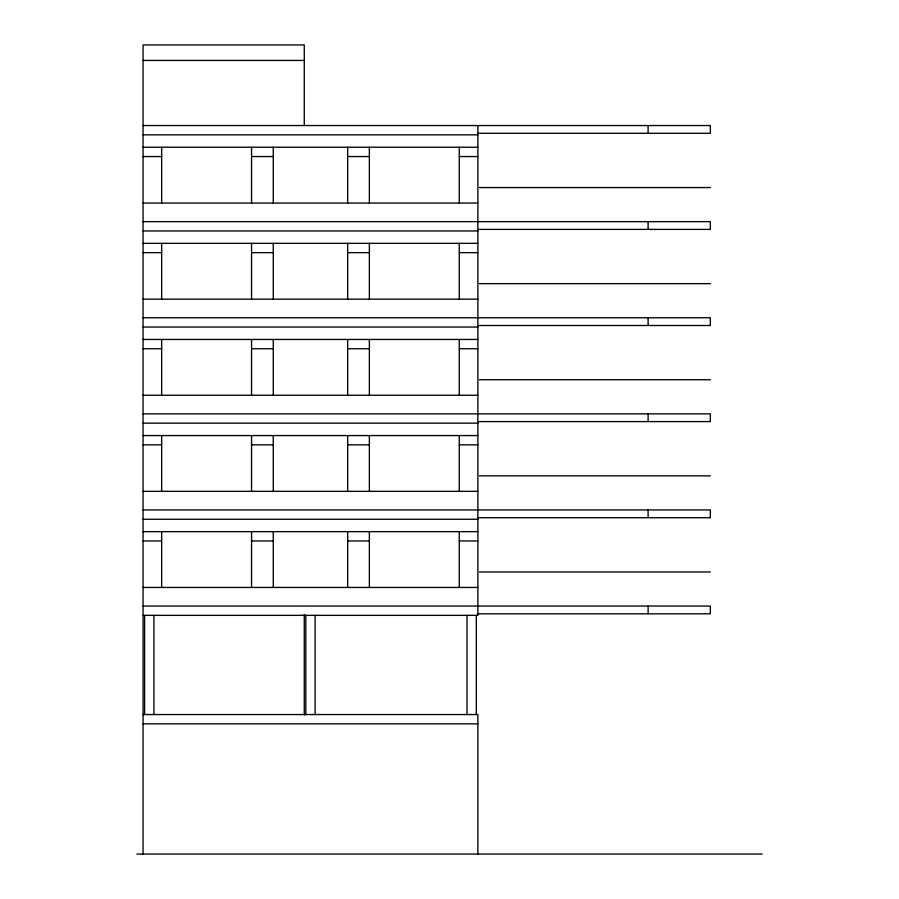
<?xml version="1.0" encoding="UTF-8"?>
<svg xmlns="http://www.w3.org/2000/svg" width="899" height="899" viewBox="0 0 899 899"><rect width="100%" height="100%" fill="white"/><g stroke="black" fill="none" stroke-linecap="round" stroke-linejoin="round"><path stroke-width="1.35" d="M143.065 60.447L304.267 60.447M143.065 125.545L710.345 125.545L710.345 133.299L477.897 133.299M143.065 134.85L477.863 134.85M143.065 147.245L477.863 147.245M143.065 156.55L161.663 156.55M251.563 156.55L273.262 156.55M347.666 156.55L369.365 156.55M459.265 156.55L477.863 156.55M479.414 187.554L710.345 187.554M143.065 203.05L477.863 203.05M143.065 221.648L710.345 221.648L710.345 229.402L477.897 229.402M143.065 230.953L477.863 230.953M143.065 243.348L477.863 243.348M143.065 252.653L161.663 252.653M251.563 252.653L273.262 252.653M347.666 252.653L369.365 252.653M459.265 252.653L477.863 252.653M479.414 283.646L710.345 283.646M143.065 299.153L477.863 299.153M143.065 317.752L710.345 317.752L710.345 325.505L477.897 325.505M143.065 327.045L477.863 327.045M143.065 339.451L477.863 339.451M143.065 348.745L161.663 348.745M251.563 348.745L273.262 348.745M347.666 348.745L369.365 348.745M459.265 348.745L477.863 348.745M479.414 379.749L710.345 379.749M143.065 395.245L477.863 395.245M143.065 413.855L710.345 413.855L710.345 421.597L477.897 421.597M143.065 423.148L477.863 423.148M143.065 435.554L477.863 435.554M143.065 444.848L161.663 444.848M251.563 444.848L273.262 444.848M347.666 444.848L369.365 444.848M459.265 444.848L477.863 444.848M479.414 475.852L710.345 475.852M143.065 491.348L477.863 491.348M143.065 509.947L710.345 509.947L710.345 517.7L477.897 517.7M143.065 519.251L477.863 519.251M143.065 531.646L477.863 531.646M143.065 540.951L161.663 540.951M251.563 540.951L273.262 540.951M347.666 540.951L369.365 540.951M459.265 540.951L477.863 540.951M479.414 571.955L710.345 571.955M143.065 587.452L477.863 587.452M143.065 606.05L710.345 606.05L710.345 613.803L477.897 613.803M143.065 615.354L477.863 615.354L477.863 125.545M143.065 714.548L477.863 714.548L477.863 854.05M143.065 723.852L477.863 723.852M136.862 854.05L762.138 854.05M648.112 125.545L648.112 133.299M648.112 221.648L648.112 229.402M648.112 317.752L648.112 325.505M648.112 413.855L648.112 421.597M648.112 509.947L648.112 517.7M648.112 606.05L648.112 613.803M476.313 615.354L476.313 714.548M467.019 615.354L467.019 714.548M459.265 147.245L459.265 203.05M459.265 243.348L459.265 299.153M459.265 339.451L459.265 395.245M459.265 435.554L459.265 491.348M459.265 531.646L459.265 587.452M369.365 147.245L369.365 203.05M369.365 243.348L369.365 299.153M369.365 339.451L369.365 395.245M369.365 435.554L369.365 491.348M369.365 531.646L369.365 587.452M347.666 147.245L347.666 203.05M347.666 243.348L347.666 299.153M347.666 339.451L347.666 395.245M347.666 435.554L347.666 491.348M347.666 531.646L347.666 587.452M315.111 615.354L315.111 714.548M305.817 615.354L305.817 714.548M304.267 125.545L304.267 44.95L143.065 44.95L143.065 854.05M304.267 614.422L304.267 714.952M273.262 147.245L273.262 203.05M273.262 243.348L273.262 299.153M273.262 339.451L273.262 395.245M273.262 435.554L273.262 491.348M273.262 531.646L273.262 587.452M251.563 147.245L251.563 203.05M251.563 243.348L251.563 299.153M251.563 339.451L251.563 395.245M251.563 435.554L251.563 491.348M251.563 531.646L251.563 587.452M161.663 147.245L161.663 203.05M161.663 243.348L161.663 299.153M161.663 339.451L161.663 395.245M161.663 435.554L161.663 491.348M161.663 531.646L161.663 587.452M153.92 615.354L153.92 714.548M144.615 615.354L144.615 714.548"/></g></svg>
